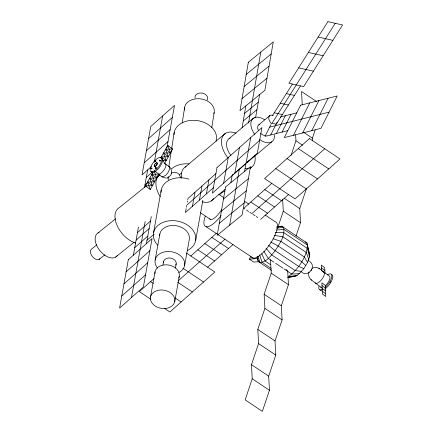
<?xml version="1.0" encoding="UTF-8"?>
<svg xmlns="http://www.w3.org/2000/svg" width="433" height="433" viewBox="0 0 433 433"><rect width="100%" height="100%" fill="white"/><g stroke="black" fill="none" stroke-linecap="round" stroke-linejoin="round"><path stroke-width="0.65" d="M287.539 277.65L295.344 276.189L297.227 275.28L299.371 273.64L303.836 268.633L307.544 262.522L309.503 256.942L309.638 254.831L306.883 242.924L305.335 241.858M168.691 176.778L168.778 179.863M168.821 166.689L171.414 150.213M171.62 148.898L174.212 132.422M182.19 123.021L184.68 107.195M211.764 127.708L214.151 112.542M230.908 182.596L232.207 175.067L233.225 174.234M242.063 127.827L245.863 105.868M229.658 225.171L239.335 169.227M248.531 123.069L260.812 52.068M244.607 171.371L245.912 163.842L234.248 173.4M259.567 94.643L255.659 117.229L254.642 118.063M144.503 187.457L147.658 169.898M133.391 255.199L138.468 226.979M152.01 174.981L152.573 171.847M154.272 162.413L162.635 115.936M131.48 297.536L145.152 221.561M157.336 177.086L157.563 175.83M146.451 243.573L151.306 216.608M166.846 148.016L174.521 105.36L150.749 126.512L142.04 174.9L151.518 166.467M153.52 232.889L161.238 189.99M155.149 260.071L159.831 234.053M150.516 297.043L155.046 271.864M162.97 264.942L163.571 261.619M185.557 211.889L186.158 208.565M186.396 207.234L186.634 205.902M187.305 202.168L187.527 200.944M187.749 199.716L187.965 198.487L215.921 173.617M175.479 267.93L176.199 263.941M174.748 301.498A12.319 9.169 10.2 0 0 158.034 290.348A12.319 9.169 10.2 0 0 155.111 305.963A12.319 9.169 10.2 0 0 174.748 301.498L179.278 276.324M192.425 206.335L194.958 192.268M184.615 265.494L189.297 239.471A14.982 11.15 10.2 0 0 175.452 225.62A14.982 11.15 10.2 0 0 159.69 235.801M199.413 200.116L201.946 186.055M195.613 240.634L202.855 200.371M206.4 193.897L208.933 179.836M223.634 183.17L228.24 157.569M234.87 173.173L239.476 147.572M246.101 163.176L250.707 137.58M155.274 161.352C155.155 162.559 156.784 160.156 155.636 160.843M155.766 168.275C155.642 169.482 157.271 167.078 156.124 167.766M309.038 271.994C307.928 274.879 309.027 278.37 311.571 280.119L321.291 287.528M291.014 155.496L295.955 140.801L295.631 134.75M277.921 227.173L283.285 211.196L282.641 199.099M312.556 140.86L312.415 138.17L315.208 129.862M287.685 270.555L288.438 284.665L281.353 305.752L282.105 319.868L275.02 340.95L275.772 355.065L268.687 376.153L269.44 390.263L262.355 411.35L245.143 399.865L252.228 378.783L251.476 364.667L258.561 343.58L257.808 329.47L264.893 308.383L264.141 294.272L271.226 273.185L270.511 259.746M295.993 236.099L300.502 222.681L299.75 208.565L306.618 188.122M159.923 160.849C159.409 162.18 161.395 160.188 160.329 160.383M301.682 272.227C308.22 277.38 316.61 266.739 309.952 261.651M270.804 124.861L264.996 136.4L287.788 130.652M270.695 134.966L277.077 122.29M276.395 133.526L285.352 115.725M282.089 132.092L291.052 114.29M293.455 135.285L309.757 102.886M302.613 132.974L318.915 100.575M311.771 130.663L328.073 98.269M258.425 261.711L253.738 262.062L249.359 259.14L250.804 256.498M160.713 158.04L167.76 145.38L172.621 149.001L164.659 163.311M172.621 149.001L165.617 149.233L168.334 156.708L161.33 156.935L164.654 163.701A6.246 2.441 -53.3 0 1 164.811 168.67A6.246 2.441 -53.3 0 1 158.857 174.12L150.283 189.53L145.423 185.903L153.076 172.145M272.454 115.606L292.41 84.045M335.239 23.301L272.065 123.243L276.276 124.184L300.502 85.858M311.013 270.647L311.565 269.786M330.59 282.343L330.742 281.666M330.476 282.489L330.114 282.787M148.573 138.609L172.345 117.457M146.392 150.706L170.164 129.554M144.216 162.803L167.988 141.645M146.305 177.422L152.091 172.274M144.952 184.945L147.361 182.802M137.45 232.624L150.516 220.998M136.097 240.147L149.158 228.527M134.744 247.671L147.805 236.05M186.753 205.237L259.638 140.384M185.438 212.554L213.388 187.684M126.122 271.827L149.894 250.669M123.946 283.918L147.718 262.766M121.77 296.015L145.542 274.863M154.024 278.598L139.372 291.636L150.814 299.268M271.762 183.376L243.811 208.246L244.883 208.96M190.839 256.011L216.294 233.36M251.854 213.61L324.734 148.757M178.066 280.952L225.014 239.178M260.574 219.428L288.524 194.558M207.596 267.193L233.051 244.542M185.124 167.138L225.236 133.499M229.16 138.565L253.489 118.16M258.728 124.915L269.905 115.541M247.492 162.213L271.821 141.808M211.309 200.917L225.198 189.275M249.879 168.572L251.421 167.279M246.253 74.389L271.188 53.957M244.158 86.492L269.093 66.06M242.063 98.594L266.999 78.162M244.558 113.397L258.263 102.172M243.259 120.926L256.958 109.701M223.471 199.077L248.407 178.645M221.377 211.18L246.317 190.747M219.282 223.282L244.223 202.85M151.653 169.124L152.156 168.221M146.37 185.838L119.08 207.791A21.401 12.698 51.2 0 0 117.435 226.226A21.401 12.698 51.2 0 0 135.805 243.032M156.865 177.395L160.015 174.862A21.401 12.698 51.2 0 0 160.194 196.631M98.015 232.949L115.6 218.8M96.808 244.867L91.623 249.04A6.419 3.81 51.2 0 0 92.613 256.845A6.419 3.81 51.2 0 0 99.871 258.723M99.152 259.41L104.851 254.821M115.573 257.142L134.192 242.161M146.787 240.239L154.137 234.329M171.149 173.287C173.59 171.652 177.211 172.047 179.056 174.391M167.95 177.46C170.732 176.323 172.394 173.027 171.528 170.126M312.236 268.303C314.51 267.058 317.503 267.193 319.603 268.736L329.318 276.146A6.993 2.647 -52.7 0 1 325.47 285.596M277.829 227.217L279.566 226.378L281.867 226.205L306.883 242.924L309.638 254.831M280.286 117.002L296.746 112.856M269.656 127.14L329.08 112.158M276.963 226.865L279.566 226.378M276.59 227.146L281.867 226.205L283.42 227.271C285.715 235.752 279.437 243.893 275.182 250.739C271.08 255.508 266.69 262.138 259.816 262.533L258.268 261.467L257.159 257.299M289.228 277.125L293.184 276.422M297.227 275.28L288.486 276.617C298.207 269.028 306.45 257.7 307.582 245.154L284.113 229.501L276.768 229.977M276.887 228.159L283.42 227.271M249.359 259.14L258.068 258.49M293.845 276.303L295.344 276.189M299.371 273.64L291.777 274.089L283.956 268.871M162.976 160.291L166.191 160.562L163.474 153.087L170.478 152.854L167.76 145.38M150.283 189.53L147.566 182.055L154.57 181.822L151.853 174.347L158.857 174.12L155.074 171.3M145.423 185.903L152.427 185.676L149.71 178.201L156.714 177.968L154.446 171.744M166.023 177.936L163.961 177.73L161.926 176.805M275.28 232.44L283.907 232.748L307.37 248.401L309.503 256.942M318.796 268.644L319.586 268.725M301.622 271.372L295.246 270.603L271.778 254.945L266.068 248.304M274.479 235.395L282.803 236.781L306.272 252.439L308.789 259.562M318.136 37.054L332.869 40.356M308.399 52.458L323.132 55.76M298.662 67.857L313.395 71.164M286.354 93.625L294.445 95.439M280.297 103.206L288.389 105.024M274.235 112.791L282.332 114.604M273.223 238.778L280.887 241.338L304.356 256.991L307.544 262.522M303.836 268.633L298.646 266.392L275.182 250.739L268.503 245.294M270.722 241.971L278.289 246.096L301.758 261.749L305.855 265.618M308.031 260.406L309.454 261.202M316.528 101.49L301.536 91.487L302.25 104.927M303.533 132.244L312.415 138.17M295.955 140.801L302.618 145.244M298.25 148.579L328.755 168.924M287.014 158.575L317.524 178.921M275.783 168.567L306.288 188.918M284.2 198.195L299.75 208.565M264.774 189.594L281.537 200.771M283.285 211.196L300.502 222.681M257.787 195.813L274.549 206.99M250.799 202.027L267.562 213.209M244.434 201.237L248.905 204.214M265.11 215.022L275.166 221.734A21.401 7.209 -56.3 0 1 270.084 243.979A21.401 7.209 -56.3 0 1 251.562 256.996M246.491 210.037L248.634 211.466M249.706 212.181L251.319 213.252M252.942 214.34L255.124 215.791M256.212 216.522L257.846 217.61M218.795 194.336L223.823 197.692M286.024 269.445L287.133 270.187M200.533 212.782L210.59 219.488M273.9 262.16L268.314 258.436L263.865 251.248M275.577 263.28L282.841 268.124M270.603 264.693L265.018 260.964L261.727 253.706M271.058 268.325L262.122 262.36L259.546 254.761M206.184 226.757L253.116 258.063M271.551 270.36L258.268 261.467L257.115 256.239M271.226 273.185L288.438 284.665M211.802 237.36L228.559 248.542M204.814 243.579L221.572 254.756M197.827 249.798L214.584 260.975M264.141 294.272L281.353 305.752M186.482 253.11L214.811 272.005L169.877 311.987L164.432 308.356M264.893 308.383L282.105 319.868M182.878 268.189L203.575 282.002M257.808 329.47L275.02 340.95M177.633 282.186L192.344 291.994M258.561 343.58L275.772 355.065M150.603 281.645L153.331 283.458M175.116 297.996L181.113 301.99M251.476 364.667L268.687 376.153M252.228 378.783L269.44 390.263M165.617 149.233L170.478 152.854M163.474 153.087L168.334 156.708M161.33 156.935L166.191 160.562M165.346 163.815L169.676 167.106L171.013 168.746M158.7 174.402L161.942 176.816C166.207 176.523 169.882 171.23 169.568 167.089L169.119 166.629M151.853 174.347L156.714 177.968M149.71 178.201L154.57 181.822M147.566 182.055L152.427 185.676M321.481 267.908L324.847 270.473M322.087 271.053L324.008 272.519M322.011 285.601L325.378 288.172M322.136 288.383L325.502 290.949M322.255 291.165L325.621 293.731M311.046 279.642L311.554 280.108M179.473 174.824L180.307 176.729M258.144 256.163L259.816 262.533M324.972 273.255L324.723 267.691L321.356 265.126L321.605 270.685M163.555 262.874A6.419 4.779 10.2 0 1 170.764 258.084A6.419 4.779 10.2 0 1 175.755 265.12M157.612 245.094A21.401 15.929 10.2 0 1 161.758 222.952A21.401 15.929 10.2 0 1 191.521 228.429A21.401 15.929 10.2 0 1 187.375 250.566M161.038 192.366A21.401 15.929 10.2 0 1 188.831 179.116M157.563 268.103A14.982 11.15 10.2 0 1 161.336 252.921A14.982 11.15 10.2 0 1 181.903 257.115A14.982 11.15 10.2 0 1 178.851 272.449M323.797 271.94A6.993 2.647 -52.7 0 1 321.751 279.42A6.993 2.647 -52.7 0 1 315.256 282.857M322.076 287.609A6.993 2.647 -52.7 0 1 320.777 287.063M327.332 274.847A9.705 3.675 -52.7 0 1 331.808 276.725A9.705 3.675 -52.7 0 1 325.535 287.052M322.222 289.412A9.705 3.675 -52.7 0 1 318.899 286.386M331.83 274.663A9.705 3.675 -52.7 0 1 331.608 280.893A9.705 3.675 -52.7 0 1 324.777 289.184M321.773 290.57A9.705 3.675 -52.7 0 1 319.971 289.812M254.869 155.582A21.401 12.779 50 0 1 249.917 168.064M248.217 168.551A21.401 12.779 50 0 1 245.018 168.67M227.671 157.531A21.401 12.779 50 0 1 222.064 137.764A21.401 12.779 50 0 1 235.98 133.153M249.11 160.513A14.982 8.947 50 0 1 246.442 162.765M230.87 155.387A14.982 8.947 50 0 1 230.215 138.013M274.414 134.809A14.982 8.947 50 0 1 259.773 139.513M254.81 134.468A14.982 8.947 50 0 1 251.979 119.687A14.982 8.947 50 0 1 264.536 119.741M265.624 135.432A6.419 3.832 50 0 1 260.585 133.364M258.555 130.739A6.419 3.832 50 0 1 259.692 124.536M271.767 123.99A6.419 3.832 50 0 1 268.833 117.289A6.419 3.832 50 0 1 273.32 115.508M213.621 198.493A21.401 12.779 50 0 1 202.428 201.859M181.573 178.261A21.401 12.779 50 0 1 186.098 166.581M117.262 255.546A14.982 8.887 51.2 0 1 99.698 250.404A14.982 8.887 51.2 0 1 99.092 232.456M155.436 163.842A2.262 0.882 -53.3 0 1 157.368 163.111A2.262 0.882 -53.3 0 1 156.042 165.855A2.262 0.882 -53.3 0 1 154.343 166.104M154.527 165.282A2.262 0.882 -53.3 0 1 154.765 164.794M161.801 158.159A8.665 3.383 -53.3 0 1 159.192 167.69A8.665 3.383 -53.3 0 1 151.209 171.657M221.133 215.51A21.401 7.209 -56.3 0 1 207.104 226.832A21.401 7.209 -56.3 0 1 205.247 216.175M219.737 194.525A21.401 7.209 -56.3 0 1 224.835 191.013M221.674 209.626A12.838 4.325 -56.3 0 1 209.659 218.849M173.979 134.777A21.401 15.799 8.9 0 1 197.594 120.618A21.401 15.799 8.9 0 1 216.024 141.207M184.615 110.09A14.982 11.058 8.9 0 1 200.441 98.843A14.982 11.058 8.9 0 1 213.842 113.657M194.98 97.842A6.419 4.741 8.9 0 1 202.26 93.1A6.419 4.741 8.9 0 1 207.18 100.055M167.154 178.861A21.401 15.799 8.9 0 1 167.192 177.075M170.813 169.563A21.401 15.799 8.9 0 1 189.08 163.901M179.37 174.916A10.701 7.902 8.9 0 1 181.649 173.124M180.453 177.709A10.701 7.902 8.9 0 1 181.524 177.124M154.949 273.672A12.319 9.169 10.2 0 1 168.848 265.083A12.319 9.169 10.2 0 1 178.715 278.04M150.803 168.567C151.674 169.233 151.739 166.591 150.803 168.567M154.695 161.076C155.566 161.742 155.636 159.1 154.695 161.076M155.187 167.999C156.059 168.664 156.124 166.023 155.187 167.999M159.279 160.703C160.15 161.368 160.194 158.765 159.279 160.703M225.566 186.975L217.187 235.384L242.128 214.952L250.501 166.543L225.566 186.975M248.342 62.287L239.969 110.696L264.904 90.264L273.283 41.855L248.342 62.287M128.298 259.73L119.595 308.112L143.366 286.96L152.07 238.572L128.298 259.73M217.009 167.566L212.403 193.167L257.332 153.179L261.938 127.583L217.009 167.566M300.599 105.197L284.297 137.591L320.929 128.352L337.231 95.958L300.599 105.197M327.873 21.65L288.925 83.26L303.657 86.568L342.6 24.952L327.873 21.65M309.481 138.582L264.552 178.564L295.057 198.915L339.986 158.933L309.481 138.582M325.253 285.39L321.887 282.825L322.379 293.942L325.746 296.508L325.253 285.39M155.323 166.158A2.262 0.882 -53.3 0 0 157.141 162.889A2.262 0.882 -53.3 0 0 154.57 164.654A2.262 0.882 -53.3 0 0 155.323 166.158M154.597 170.689A8.665 3.383 -53.3 0 0 161.569 158.164A8.665 3.383 -53.3 0 0 151.718 164.924A8.665 3.383 -53.3 0 0 154.597 170.689"/></g></svg>
